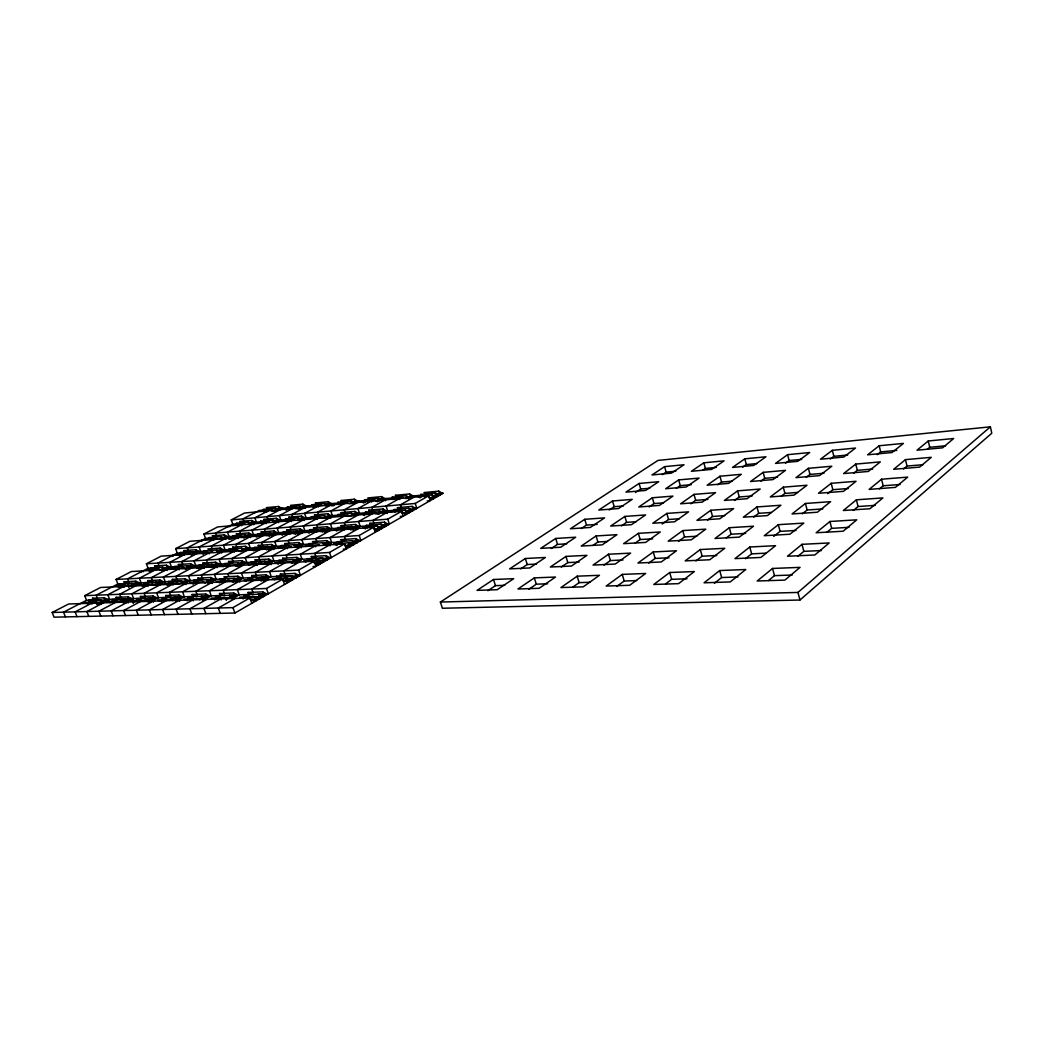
<?xml version="1.0" encoding="UTF-8"?>
<svg xmlns="http://www.w3.org/2000/svg" width="1044" height="1044" viewBox="0 0 1044 1044"><rect width="100%" height="100%" fill="white"/><g stroke="black" fill="none" stroke-linecap="round" stroke-linejoin="round"><path stroke-width="1.5" d="M799.965 600.013L991.8 433.208L990.378 426.826L657.981 460.417L440.385 602.049L442.408 608.247L799.965 600.013L797.968 592.431L990.378 426.826M768.567 580.516L774.465 575.649L792.265 575.009M797.799 556.348L803.841 551.362L821.419 550.527M826.678 532.479L831.663 528.355L849.02 527.337M853.326 510.451L858.064 506.523L875.198 505.361M879.439 488.866L883.146 485.799L900.045 484.481M903.478 468.991L907.014 466.068L923.118 464.684M927.242 449.351L929.734 447.289L945.616 445.788M772.547 568.458L757.187 581.025L784.892 580.099L800.069 567.362L772.547 568.458L774.465 575.649M802.014 544.329L787.476 556.23L814.829 554.99L829.184 542.945L802.014 544.329L803.841 551.362M829.915 521.491L816.147 532.753L843.147 531.226L856.746 519.821L829.915 521.491L831.663 528.355M856.393 499.815L843.33 510.503L869.978 508.728L882.872 497.91L856.393 499.815L858.064 506.523M881.554 479.222L869.13 489.388L895.426 487.378L907.68 477.108L881.554 479.222L883.146 485.799M905.474 459.634L893.664 469.304L919.607 467.099L931.248 457.324L905.474 459.634L907.014 466.068M928.26 440.986L916.997 450.199L942.601 447.811L953.681 438.506L928.26 440.986L929.734 447.289M714.448 583.231L721.652 577.541L737.925 576.954M745.481 558.71L751.641 553.842L766.126 553.15M773.708 536.407L780.103 531.37L795.998 530.443M802.275 513.844L807.129 510.007L822.842 508.937M827.761 493.708L832.838 489.701L848.367 488.488M853.692 473.219L857.32 470.348L872.667 469.03M877.208 454.649L880.666 451.908L896.835 450.382M719.721 570.546L704.074 582.8L730.252 581.926L745.768 569.515L719.721 570.546L721.652 577.541M749.801 547.004L734.963 558.618L760.867 557.444L775.561 545.686L749.801 547.004L751.641 553.842M778.328 524.675L764.26 535.702L789.864 534.241L803.789 523.096L778.328 524.675L780.103 531.37M805.433 503.469L792.057 513.935L817.361 512.239L830.593 501.668L805.433 503.469L807.129 510.007M831.22 483.294L818.483 493.251L843.487 491.346L856.067 481.284L831.22 483.294L832.838 489.701M855.767 464.084L843.643 473.571L868.347 471.457L880.314 461.879L855.767 464.084L857.32 470.348M879.178 445.762L867.616 454.806L892.007 452.535L903.425 443.4L879.178 445.762L880.666 451.908M665.537 583.961L671.644 579.329L687.056 578.781M695.865 560.954L702.142 556.204L716.797 555.499M726.35 537.843L731.113 534.228L745.625 533.38M753.729 517.08L758.675 513.322L771.438 512.447M781.043 496.37L784.931 493.421L797.551 492.442M806.242 477.252L809.961 474.433L824.003 473.232M830.306 459.008L833.843 456.319L847.728 455.014M669.7 572.517L653.792 584.47L678.587 583.648L694.377 571.551L669.7 572.517L671.644 579.329M700.289 549.535L685.19 560.876L709.75 559.767L724.719 548.296L700.289 549.535L702.142 556.204M729.338 527.716L714.996 538.482L739.309 537.112L753.52 526.215L729.338 527.716L731.113 534.228M756.978 506.94L743.328 517.198L767.392 515.592L780.912 505.231L756.978 506.94L758.675 513.322M783.3 487.17L770.289 496.931L794.092 495.117L806.973 485.251L783.3 487.17L784.931 493.421M808.395 468.312L795.985 477.63L819.527 475.62L831.794 466.224L808.395 468.312L809.961 474.433M832.342 450.316L820.506 459.216L843.787 457.037L855.493 448.059L832.342 450.316L833.843 456.319M616.782 586.441L624.195 581.025L636.683 580.581M648.755 563.081L655.123 558.436L669.047 557.77M678.483 541.366L684.525 536.942L696.805 536.238M707.506 520.16L712.543 516.48L724.693 515.645M734.454 500.467L739.256 496.97L752.15 495.965M760.972 481.101L764.743 478.335L777.519 477.238M785.506 463.171L789.107 460.534L801.753 459.347M622.25 574.396L606.146 586.062L629.663 585.279L645.662 573.469L622.25 574.396L624.195 581.025M653.257 551.95L637.949 563.029L661.27 561.972L676.473 550.762L653.257 551.95L655.123 558.436M682.75 530.587L668.186 541.144L691.298 539.826L705.757 529.164L682.75 530.587L684.525 536.942M710.834 510.255L696.961 520.303L719.864 518.764L733.632 508.624L710.834 510.255L712.543 516.48M737.612 490.863L724.379 500.441L747.06 498.719L760.189 489.036L737.612 490.863L739.256 496.97M763.177 472.358L750.545 481.506L773.004 479.587L785.519 470.361L763.177 472.358L764.743 478.335M787.594 454.675L775.522 463.419L797.76 461.331L809.713 452.522L787.594 454.675L789.107 460.534M572.895 587.054L579.133 582.643L590.251 582.252M603.967 565.104L610.401 560.563L623.02 559.962M635.274 542.997L640.168 539.539L652.696 538.808M662.183 523.997L668.565 519.494L679.422 518.751M690.789 503.795L695.656 500.35L707.976 499.397M717.724 484.768L721.561 482.067L732.236 481.14M742.649 467.164L746.329 464.567L756.913 463.575M577.188 576.184L560.915 587.576L583.244 586.832L599.439 575.296L577.188 576.184L579.133 582.643M608.535 554.233L593.057 565.078L615.216 564.06L630.615 553.111L608.535 554.233L610.401 560.563M638.38 533.34L623.633 543.663L645.636 542.41L660.304 531.983L638.38 533.34L640.168 539.539M666.842 513.413L652.787 523.253L674.607 521.791L688.583 511.847L666.842 513.413L668.565 519.494M694.012 494.386L680.584 503.795L702.234 502.138L715.558 492.651L694.012 494.386L695.656 500.35M719.969 476.221L707.14 485.199L728.595 483.372L741.331 474.302L719.969 476.221L721.561 482.067M744.803 458.838L732.523 467.425L753.781 465.441L765.957 456.776L744.803 458.838L746.329 464.567M528.721 589.351L536.277 584.183L547.669 583.766M561.32 567.036L567.806 562.599L579.133 562.05M592.927 545.399L597.886 542.006L607.53 541.444M621.428 525.889L626.583 522.365L636.161 521.7M649.081 506.953L654.014 503.586L663.514 502.843M676.355 488.292L680.257 485.63L691.245 484.677M702.886 470.126L705.366 468.43L716.275 467.399M534.332 577.88L517.941 589.012L539.161 588.294L555.499 577.045L534.332 577.88L536.277 584.183M565.952 556.413L550.332 567.022L571.433 566.057L586.989 555.343L565.952 556.413L567.806 562.599M596.098 535.95L581.195 546.064L602.166 544.877L616.991 534.659L596.098 535.95L597.886 542.006M624.873 516.428L610.649 526.072L631.463 524.688L645.61 514.94L624.873 516.428L626.583 522.365M652.356 497.766L638.771 506.992L659.443 505.413L672.949 496.096L652.356 497.766L654.014 503.586M678.665 479.914L665.654 488.736L686.169 486.987L699.089 478.087L678.665 479.914L680.257 485.63M703.839 462.818L691.389 471.275L711.734 469.369L724.105 460.848L703.839 462.818L705.366 468.43M487.874 590.695L495.456 585.645L504.761 585.306M520.682 568.876L527.207 564.53L536.472 564.086M551.284 548.518L557.522 544.368L566.722 543.833M581.273 528.564L586.48 525.106L597.155 524.375M609.2 509.994L614.185 506.679L623.268 505.975M635.457 492.52L640.703 489.036L649.733 488.253M662.353 474.642L666.124 472.123L675.833 471.209M493.525 579.485L477.03 590.369L497.231 589.69L513.674 578.689L493.525 579.485L495.456 585.645M525.354 558.501L509.629 568.876L529.739 567.949L545.412 557.47L525.354 558.501L527.207 564.53M555.734 538.456L540.714 548.361L560.719 547.226L575.675 537.216L555.734 538.456L557.522 544.368M584.757 519.299L570.415 528.773L590.304 527.442L604.593 517.876L584.757 519.299L586.48 525.106M612.528 500.989L598.799 510.046L618.557 508.532L632.22 499.384L612.528 500.989L614.185 506.679M639.111 483.45L625.969 492.115L645.597 490.445L658.673 481.702L639.111 483.45L640.703 489.036M664.584 466.642L651.991 474.955L671.475 473.128L684.003 464.75L664.584 466.642L666.124 472.123M251.8 603.302L249.881 597.951L68.604 603.993L52.2 612.476L54.053 617.174L234.913 613.024L443.256 493.133L437.384 493.681M52.2 612.476L232.956 607.621L249.881 597.951M93.673 600.039L86.521 600.287L84.721 595.667L266.455 588.477L282.702 579.198L284.555 584.457M125.045 583.661L117.841 584.001L116.106 579.446L298.61 570.102L314.218 561.189L315.993 566.357L313.043 566.514M156.77 567.766L148.078 568.275L146.395 563.786L329.499 552.446L344.494 543.885L346.216 548.974L343.267 549.157M186.015 552.485L177.271 553.085L175.64 548.661L359.188 535.494L373.608 527.246L375.266 532.257M212.806 537.843L205.498 538.404L203.919 534.045L387.742 519.168L401.627 511.247L403.232 516.167L400.283 516.402M237.184 523.827L232.799 524.205L231.259 519.912L415.238 503.456L428.601 495.822L430.167 500.663L427.218 500.937M232.107 598.851L239.22 594.819L237.34 589.625L253.548 580.516M295.1 563.199L302.029 559.284L300.294 554.26L315.275 545.842L315.614 546.834M326.315 545.542L331.653 542.528L329.969 537.582L344.389 529.478M408.87 498.849L414.116 495.874L422.141 495.117M235.187 598.434L218.287 608.013L220.245 613.35M267.982 579.864L251.748 589.051L253.157 592.992M299.471 562.024L283.877 570.859L285.247 574.722M358.862 528.381L344.442 536.551L345.708 540.296M413.894 497.192L400.518 504.774L401.705 508.402M285.012 562.846L269.443 571.59L271.244 576.706L263.323 581.182L261.9 577.058L247.754 577.737L248.72 580.438M372.421 513.726L358.536 521.53L360.167 526.398L355.926 528.799L351.828 526.463L337.617 527.572L338.504 530.156M204.154 599.778L211.253 595.824L209.387 590.734L225.543 581.795M236.375 581.834L243.2 578.037L241.399 573.025L256.941 564.426L257.294 565.43M268.399 564.008L273.933 560.928L272.197 555.995L287.152 547.722L287.491 548.7M298.192 547.421L303.517 544.459L301.833 539.604L316.254 531.631M327.79 530.939L332.018 528.577L330.4 523.814L344.285 516.127M354.06 516.31L359.501 513.283L357.935 508.585L371.325 501.172L371.638 502.112M382.078 500.715L386.019 498.523M206.712 599.386L189.864 608.783L191.796 614.016M330.191 530.574L315.771 538.6L317.037 542.28M358.222 514.94L344.337 522.679L345.146 525.093M177.297 600.665L184.357 596.79L182.517 591.791L198.621 583.022M209.413 583.048L216.212 579.316L214.425 574.409L229.928 565.965M239.976 566.292L246.88 562.507L245.144 557.666L260.087 549.535M269.757 549.953L276.412 546.312L274.742 541.549L289.136 533.706M300.659 533.014L304.887 530.691L303.269 526.006L317.154 518.437L317.48 519.364M326.916 518.607L332.37 515.619L330.804 511.012L344.194 503.704M353.629 503.965L358.888 501.081M243.304 565.209L227.788 573.73L228.675 576.21M302.564 532.675L288.17 540.583L289.005 542.984M357.648 502.451L344.246 509.811L345.42 513.296M166.087 600.744L149.344 609.866L151.25 614.942M183.091 584.418L190.243 580.555L188.468 575.74L203.919 567.44L204.272 568.393M213.929 567.753L220.819 564.034L219.096 559.284L234 551.284L234.339 552.224M244.975 550.971L250.286 548.1L248.629 543.428L262.997 535.702M297.331 520.486L302.121 520.082L306.179 517.889L304.613 513.348L318.002 506.157L318.316 507.058M332.684 503.547L328.743 505.688L324.919 503.495L312.156 504.709L312.978 507.084M246.919 550.41L232.003 558.488L233.295 562.077M275.955 534.711L261.561 542.488L262.814 546.025M140.314 601.605L123.636 610.557L125.541 615.529M158.466 585.345L165.213 581.743L163.451 577.019L178.863 568.849L179.203 569.789M190.204 568.419L195.698 565.496L203.476 565.039M219.788 552.641L225.086 549.823L223.442 545.229L237.771 537.634L238.097 538.547M249.242 536.929L253.47 534.685L251.865 530.156L265.711 522.822L266.024 523.723M307.367 505.935L303.426 508.036L299.615 505.896L287.283 507.071L288.079 509.394M160.124 584.77L144.111 593.318L145.481 596.946M191.274 568.145L175.849 576.379L177.167 579.968M115.506 602.427L98.919 611.223L100.798 616.104M292.698 508.519L279.322 515.606L280.875 520.069L276.804 522.235L272.862 520.095L260.543 521.165L261.378 523.527M282.885 508.245L267.003 516.715L268.034 519.651M154.695 570.22L139.348 578.245L141.097 582.891L119.695 594.284L121.052 597.847M184.579 554.586L169.767 562.338L171.464 566.905L151.302 577.645L152.607 581.156M268.243 510.803L254.88 517.798L256.433 522.17L239.572 531.161L240.629 534.15M80.01 603.615L63.553 612.176L65.42 616.913M112.034 586.963L96.165 595.211L97.523 598.708M256.315 511.912L242.978 518.855L243.996 521.752M79.814 603.784L86.521 600.287M112.191 586.937L117.841 584.001M141.266 571.825L148.078 568.275M172.012 555.826L177.271 553.085M199.9 541.314L205.498 538.404M227.383 527.024L232.799 524.205M253.966 513.204L259.199 510.477L268.008 509.642M84.721 595.667L100.55 587.485L282.702 579.198M116.106 579.446L131.374 571.538L314.218 561.189M146.395 563.786L161.141 556.152L344.494 543.885M175.64 548.661L189.904 541.288L373.608 527.246M203.919 534.045L217.7 526.92L401.627 511.247M231.259 519.912L244.596 513.009L428.601 495.822M267.29 509.929L266.494 507.645L278.422 506.497L282.232 508.585L276.268 509.146M300.541 506.862L306.714 506.288L302.89 504.161L290.558 505.335L293.103 506.745M316.254 505.322L315.445 502.96L328.207 501.733L332.031 503.9L325.65 504.5M342.001 502.895L341.192 500.494L354.399 499.228L358.236 501.433L350.888 502.125M377.758 499.606L385.366 498.888L381.53 496.631L367.84 497.936L370.398 499.423M396.276 497.792L395.454 495.3L409.639 493.942L413.476 496.239L407.173 496.84M435.257 494.19L442.617 493.499L438.78 491.15L424.073 492.559L426.631 494.112M278.97 510.307L275.146 508.219L263.218 509.355L265.763 510.725M338.726 504.683L337.904 502.268L351.123 501.016L354.973 503.234L349.101 503.782M365.374 502.203L364.565 499.75L378.241 498.445L382.104 500.702M393.001 499.632L392.179 497.127L406.351 495.783L410.214 498.092L405.477 498.523M421.619 496.97L420.797 494.412L435.505 493.016L439.354 495.378L432.007 496.057M278.409 508.663L288.953 507.671M301.194 506.523L312.078 505.492M326.302 504.148L339.183 502.934M355.952 501.355L366.353 500.376M379.938 499.097L393.758 497.792M259.93 511.064L271.858 509.942L274.415 511.338M308.867 506.471L321.63 505.27M334.615 504.056L347.822 502.817M388.877 498.967L403.062 497.636M430.206 497.805L436.092 497.257L432.216 494.908L417.509 496.278L420.093 497.831M301.024 507.958L304.104 507.671L302.89 504.161M326.224 505.609L329.421 505.309L328.207 501.733M352.689 503.143L355.626 502.869L354.399 499.228M379.716 500.624L382.757 500.337L381.53 496.631M434.121 495.548L440.007 495L438.78 491.15M271.518 510.999L275.994 510.581L275.146 508.219M295.739 508.741L300.359 508.311M376.01 501.277L379.05 500.989L378.241 498.445M264.08 512.082L267.055 511.808M334.237 505.583L331.3 505.844L330.987 504.944L317.585 512.186L318.629 515.24M433.795 497.153L436.744 496.879L435.505 493.016M240.733 523.801L239.911 521.478L251.826 520.434L255.754 522.522L248.315 523.161M264.758 521.739L263.936 519.377L276.255 518.294L280.197 520.421L272.497 521.087M289.619 519.599L288.783 517.198L301.546 516.075L305.5 518.242L297.527 518.933M315.353 517.38L314.518 514.94L327.725 513.779L331.692 515.997L325.819 516.506M342.014 515.083L341.166 512.604L354.856 511.403L358.823 513.661L352.741 514.183M369.641 512.708L368.793 510.177L382.991 508.937L386.959 511.234L379.076 511.912M398.299 510.242L397.451 507.658L412.184 506.366L416.151 508.728L410.266 509.237M237.353 525.563L236.531 523.24L248.433 522.209L252.387 524.297L249.412 524.558M286.226 521.413L285.39 519.012L298.14 517.902L302.121 520.082M322.439 518.346L328.312 517.85L324.332 515.632L311.125 516.78L313.774 518.242M355.443 515.54L351.463 513.283L337.773 514.47L340.422 515.958M366.248 514.614L365.4 512.069L379.585 510.842L383.579 513.152L387.637 510.855L386.058 506.066L399.447 498.549L399.761 499.502M394.906 512.173L394.058 509.589L408.778 508.311L412.772 510.673L406.886 511.168M250.469 522.692L260.974 521.778M274.716 520.591L290.284 519.259M299.798 518.437L315.914 517.041M329.434 515.88L341.336 514.849M351.893 513.935L365.7 512.748M381.334 511.403L398.886 509.89M413.881 508.598L416.83 508.337L415.238 503.456M233.125 525.015L245.027 523.997M257.137 522.966L269.456 521.909M281.984 520.839L294.734 519.742M307.706 518.633L320.913 517.498M334.354 516.349L348.043 515.175M390.639 511.521L405.372 510.268L409.378 512.63L402.018 513.243M407.565 510.79L413.45 510.281L412.184 506.366M346.321 516.323L352.402 515.801L351.463 513.283M375.696 513.818L380.421 513.426L379.585 510.842M402.697 512.852L410.057 512.239L408.778 508.311M213.276 538.143L212.428 535.794L224.303 534.854L228.375 536.942L220.95 537.516M237.249 536.29L236.388 533.902L248.694 532.923L252.765 535.05L245.079 535.65M262.057 534.371L261.196 531.931L273.933 530.926L278.03 533.106L266.873 533.967M287.752 532.375L286.891 529.895L300.085 528.851L304.195 531.07L293.925 531.866M314.401 530.326L313.526 527.794L327.216 526.711L331.326 528.969L320.678 529.804M342.027 528.186L341.153 525.602L355.351 524.479L359.462 526.789L346.843 527.768M370.698 525.967L369.824 523.331L384.57 522.17L388.681 524.532L381.308 525.106M218.953 539.239L224.891 538.782L220.806 536.694L208.93 537.621L211.645 538.991M233.739 538.143L232.877 535.742L245.17 534.789L249.268 536.916L241.582 537.503M258.547 536.251L257.685 533.81L270.409 532.818L274.52 534.998L278.722 532.727L277.117 528.12L290.989 520.669L291.302 521.582M284.242 534.293L283.368 531.814L296.561 530.783L300.685 533.001M310.877 532.257L310.003 529.726L323.679 528.669L327.816 530.926M367.175 527.964L366.287 525.341L381.034 524.192L385.184 526.554L377.811 527.116M226.104 536.812L238.136 535.872M247.311 535.154L258.155 534.319M272.353 533.21L285.208 532.218M297.553 531.265L310.864 530.221M325.937 529.06L338.217 528.107M353.851 526.894L366.601 525.902M386.437 524.362L389.386 524.127L387.742 519.168M376.884 525.445L373.935 525.68L369.824 523.331M205.42 539.448L217.282 538.534M229.354 537.608L241.647 536.655L244.387 538.078M374.287 529.138L381.66 528.577L377.497 526.215L362.751 527.351L365.517 528.903M222.62 538.639L225.582 538.417L224.303 534.854M246.893 536.786L249.973 536.551L248.694 532.923M272.04 534.854L275.224 534.619L273.933 530.926M298.453 532.832L301.39 532.61L300.085 528.851M325.48 530.77L328.521 530.535L327.216 526.711M353.511 528.629L356.656 528.381L355.351 524.479M382.926 526.372L385.888 526.15L384.57 522.17M266.559 535.598L271.336 535.233M290.415 533.784L287.491 534.006L283.368 531.814M293.351 533.562L297.749 533.223M317.167 531.735L314.127 531.97L310.003 529.726M320.208 531.513L324.775 531.161M344.911 529.621L341.753 529.869L337.617 527.572M348.07 529.386L352.807 529.021M228.884 539.239L231.964 539.004M379.416 528.394L382.365 528.173L381.034 524.192M375.879 530.43L378.828 530.208L377.497 526.215M184.005 550.593L195.841 549.77L200.043 551.858L188.207 552.668L184.005 550.593L184.879 552.981M216.695 550.723L224.369 550.201L220.14 548.074L207.887 548.922L212.102 551.036M233.517 549.666L232.629 547.2L245.327 546.312L249.568 548.491L241.621 549.027M258.26 545.412L271.44 544.485L275.694 546.704L262.514 547.604L258.26 545.412L259.16 547.93M285.756 546.116L284.855 543.546L298.532 542.593L302.786 544.864L293.677 545.477M324.619 543.376L330.922 542.945L326.655 540.622L312.456 541.614L315.301 543.141M342.027 542.28L341.127 539.617L355.887 538.587L360.154 540.949L352.781 541.458M181.264 554.873L180.377 552.485L192.213 551.676L196.442 553.764M205.133 553.281L204.246 550.841L216.499 550.005L220.741 552.132M229.876 551.623L228.975 549.144L241.686 548.27L245.94 550.449M255.506 549.914L254.619 547.382L267.786 546.482L272.053 548.7M282.102 548.126L281.201 545.555L294.865 544.616L299.145 546.886M327.281 545.007L322.988 542.684L308.802 543.663L311.66 545.19M338.373 544.368L337.46 541.692L352.219 540.675L356.513 543.05L349.14 543.546M193.362 551.989L206.79 551.062M217.426 550.345L232.89 549.288M247.115 548.309L255.141 547.761M270.553 546.704L282.376 545.895M295.922 544.968L312.808 543.82M323.77 543.063L341.297 541.875M354.986 540.936L360.885 540.531L359.188 535.494M212.845 551.937L200.605 552.772L203.436 554.181M225.321 551.101L238.019 550.24L240.864 551.689M277.521 547.578L291.198 546.651M305.122 545.712L319.307 544.759M345.473 545.634L352.846 545.151L348.539 542.789L333.78 543.78L337.016 545.542M194.197 553.581L197.159 553.385L195.841 549.77M243.487 550.266L246.658 550.058L245.327 546.312M269.848 548.491L272.784 548.296L271.44 544.485M349.87 543.115L357.244 542.619L355.887 538.587M347.678 545.125L353.59 544.733L352.219 540.675M346.96 547.043L349.91 546.847L348.539 542.789M155.478 568.341L154.577 565.913L166.361 565.209L170.72 567.31L161.872 567.819M179.268 566.957L178.354 564.491L190.569 563.76L194.941 565.9L187.307 566.344M203.006 563.016L215.677 562.259L220.062 564.439L207.391 565.169L203.006 563.016L203.919 565.535M229.497 564.047L228.571 561.489L241.712 560.693L246.123 562.925L238.815 563.342M255.114 559.897L268.752 559.075L273.176 561.346L259.525 562.142L255.114 559.897L256.041 562.507M283.603 560.902L282.663 558.253L296.848 557.392L301.285 559.714L293.403 560.171M311.308 556.53L326.054 555.643L330.504 558.018L315.745 558.866L311.308 556.53L312.247 559.245M151.732 570.298L150.832 567.871L162.603 567.179L166.975 569.267L159.601 569.685M175.509 568.954L174.596 566.474L186.798 565.77L191.196 567.897L182.034 568.419M200.148 567.558L199.234 565.039L211.893 564.295L216.304 566.474M225.713 566.096L224.786 563.538L237.928 562.768L242.352 564.987L235.044 565.404M252.243 564.595L251.317 561.985L264.954 561.189L269.391 563.447M279.805 563.029L278.865 560.367L293.038 559.545L297.488 561.855L289.619 562.298M307.497 558.697L322.244 557.822L326.707 560.197L311.96 561.033L307.497 558.697L308.437 561.411M168.515 567.088L177.467 566.566M188.05 565.939L191.104 565.77M212.898 564.491L230.502 563.46M241.033 562.846L255.806 561.985M266.337 561.372L283.211 560.38M294.147 559.741L313.291 558.631M328.299 557.757L331.261 557.574L329.499 552.446M170.811 568.471L183.013 567.779L186.315 569.371M314.048 562.873L322.896 562.39L318.42 560.015L303.673 560.863L305.905 562.037M161.833 569.215L167.719 568.876L166.361 565.209M188.886 567.675L191.939 567.492L190.569 563.76M213.889 566.239L217.048 566.057L215.677 562.259M235.8 564.987L243.108 564.569L241.712 560.693M267.12 563.199L270.148 563.029L268.752 559.075M290.376 561.881L298.258 561.424L296.848 557.392M324.514 559.923L327.464 559.754L326.054 555.643M213.133 566.644L203.632 567.192L199.234 565.039M266.364 563.629L255.741 564.23L251.317 561.985M316.293 562.364L323.666 561.946L322.244 557.822M316.893 564.308L319.842 564.151L318.42 560.015M316.123 564.752L319.072 564.582L314.57 562.22M124.105 581.782L135.824 581.208L140.327 583.296L128.595 583.857L124.105 581.782L125.032 584.248M147.765 580.621L159.915 580.033L164.443 582.16L152.28 582.735L147.765 580.621L148.705 583.126M172.299 579.42L184.918 578.807L189.46 580.973L176.841 581.573L172.299 579.42L173.239 581.978M198.712 580.777L197.76 578.167L210.862 577.528L215.429 579.746L206.686 580.164M225.178 579.524L224.212 576.875L237.823 576.21L242.417 578.467L233.334 578.898M251.708 575.531L265.855 574.839L270.461 577.149L256.302 577.815L251.708 575.531L252.674 578.232M280.301 574.122L295.034 573.404L299.641 575.766L284.908 576.458L280.301 574.122L281.267 576.888M120.217 583.805L131.935 583.257L136.451 585.345L124.732 585.88L120.217 583.805L121.156 586.271M144.803 585.188L143.863 582.683L156 582.108L160.554 584.235M169.324 584.079L168.384 581.521L180.99 580.921L185.558 583.087M194.784 582.904L193.832 580.307L206.921 579.681L211.514 581.899L202.784 582.304M221.237 581.704L220.271 579.042L233.869 578.402L238.476 580.66L230.92 581.012M276.334 576.379L291.067 575.675L295.7 578.037L280.966 578.715L276.334 576.379L277.312 579.133M133.762 583.244L148.574 582.539M157.618 582.108L174.518 581.299M187.085 580.712L198.282 580.177M210.392 579.603L223.638 578.963M234.117 578.467L252.452 577.593M261.809 577.149L280.875 576.249M297.488 575.453L300.437 575.309L298.61 570.102M130.291 586.35L128.02 585.306L116.315 585.841L119.708 587.394M282.898 580.712L291.733 580.32L287.074 577.958L272.353 578.637L274.676 579.798M132.836 585.136L137.234 584.94L135.824 581.208M156.77 584.027L161.337 583.818L159.915 580.033M183.183 582.813L186.341 582.669L184.918 578.807M209.387 581.599L212.297 581.469L210.862 577.528M231.703 580.568L239.272 580.229L237.823 576.21M257.868 579.368L267.316 578.924L265.855 574.839M293.547 577.723L296.496 577.58L295.034 573.404M157.513 584.379L148.392 584.797L143.863 582.683M182.4 583.231L172.939 583.674L168.384 581.521M253.94 579.955L266.52 579.381L261.9 577.058M285.169 580.19L292.529 579.864L291.067 575.675M92.525 598.238L104.165 597.794L108.837 599.882L97.17 600.3L92.525 598.238L93.49 600.731M116.028 597.364L128.112 596.907L132.81 599.034L120.712 599.465L116.028 597.364L117.006 599.895M140.431 596.45L152.972 595.98L157.696 598.147L145.129 598.603L140.431 596.45L141.41 599.034M165.774 595.498L178.811 595.015L183.548 597.233L170.498 597.69L165.774 595.498L166.753 598.147M193.101 597.22L192.109 594.519L205.668 594.01L210.431 596.281L199.874 596.659M220.506 596.254L219.501 593.501L233.621 592.979L238.397 595.289L228.988 595.615M249.033 595.237L248.028 592.431L262.723 591.883L267.525 594.245L258.703 594.558M105.261 599.621L117.058 599.204M124.536 598.93L141.318 598.329M149.083 598.055L166.505 597.429M174.204 597.155L193.231 596.463M202.197 596.15L220.48 595.498M229.797 595.158L248.824 594.48M258.051 594.153L268.347 593.775L266.455 588.477M88.492 600.326L100.133 599.922L104.818 601.996L93.164 602.401L88.492 600.326L89.458 602.832M111.982 599.491L124.053 599.06L128.764 601.187L116.68 601.605L111.982 599.491L112.961 602.036M136.359 598.617L148.9 598.173L153.638 600.339L141.084 600.77L136.359 598.617L137.338 601.213M162.668 600.365L161.69 597.716L174.713 597.246L179.477 599.465L170.785 599.765M189.003 599.478L188.011 596.776L201.557 596.294L206.347 598.551L197.303 598.864M215.39 595.798L229.497 595.289L234.3 597.599L220.18 598.082L215.39 595.798L216.395 598.551M243.891 594.78L258.599 594.258L263.414 596.62L248.707 597.116L243.891 594.78L244.909 597.586M101.242 601.722L105.614 601.579L104.165 597.794M120.504 601.07L129.573 600.757L128.112 596.907M145.038 600.222L154.447 599.909L152.972 595.98M170.146 599.36L180.299 599.021L178.811 595.015M201.14 598.303L207.169 598.095L205.668 594.01M231.99 597.246L235.122 597.142L233.621 592.979M259.825 596.294L264.236 596.137L262.723 591.883M100.772 604.124L96.074 602.036L84.447 602.44L87.957 603.993M133.254 603.406L132.275 600.809L144.803 600.378L148.379 602.01M227.775 598.773L225.347 597.625L211.253 598.108L214.868 599.817M250.469 599.282L259.29 598.995L254.436 596.633L239.742 597.129L243.369 598.878M97.222 603.85L101.581 603.706L100.133 599.922M255.702 598.656L260.113 598.512L258.599 594.258M253.026 600.992L255.963 600.9L254.436 596.633M440.385 602.049L797.968 592.431M110.272 602.688L107.91 601.631L119.982 601.227L123.531 602.819M132.275 600.809L134.65 601.879M162.355 602.127L157.579 599.935L170.603 599.491L172.991 600.6M143.354 586.337L139.935 584.757L152.072 584.196L154.355 585.253M161.69 597.716L166.44 599.909M187.476 600.718L183.888 599.047L197.433 598.577L199.835 599.713M188.011 596.776L192.775 599.008M192.109 594.519L196.859 596.763M167.875 585.227L164.443 583.622L177.036 583.035L179.333 584.118M149.984 571.212L147.06 569.828L158.832 569.163L161.755 570.559M150.832 567.871L153.729 569.254M193.336 584.092L189.877 582.448L202.967 581.834L205.263 582.943M154.577 565.913L158.923 567.988M193.832 580.307L198.412 582.5M219.501 593.501L224.277 595.785M174.596 566.474L178.981 568.588M197.76 578.167L202.327 580.373M219.775 582.904L216.304 581.221L229.902 580.594L233.373 582.291M250.26 599.021L255.141 601.383M178.354 564.491L182.726 566.605M248.028 592.431L252.818 594.767M198.751 568.68L195.437 567.062L208.095 566.344L210.301 567.427M220.271 579.042L223.716 580.725M224.212 576.875L228.793 579.12M179.568 555.76L176.749 554.377L188.572 553.581L191.391 554.977M180.377 552.485L184.592 554.56M246.097 581.103L243.774 579.955L257.92 579.303L261.405 581.038M247.754 577.737L252.361 580.02M223.194 566.696L220.976 565.6L234.117 564.843L237.445 566.514M224.786 563.538L228.101 565.182M228.571 561.489L231.872 563.134M204.246 550.841L208.487 552.955M249.725 565.209L247.493 564.086L261.13 563.303L263.362 564.439M283.068 580.242L287.752 582.604M228.975 549.144L231.807 550.579M212.428 535.794L215.142 537.177M232.629 547.2L236.857 549.353M278.383 564.217L275.042 562.507L289.214 561.698L292.568 563.434M253.796 550.841L250.938 549.366L264.106 548.478L266.964 549.966M232.877 535.742L236.975 537.856M254.619 547.382L258.873 549.588M278.865 560.367L282.193 562.09M236.388 533.902L240.472 536.003M282.663 558.253L285.991 559.962M256.902 537.138L254.149 535.702L266.873 534.724L269.626 536.172M281.201 545.555L285.469 547.8M257.685 533.81L261.783 535.963M236.531 523.24L239.154 524.623M284.855 543.546L289.11 545.79M261.196 531.931L265.28 534.084M239.911 521.478L243.839 523.553M282.585 535.194L279.831 533.719L293.025 532.714L295.778 534.189M260.543 521.165L263.179 522.574M286.891 529.895L290.989 532.101M263.936 519.377L267.877 521.478M266.494 507.645L269.026 509.015M285.39 519.012L288.04 520.447M309.22 533.171L306.453 531.683L320.143 530.626L322.909 532.14M288.783 517.198L292.738 519.351M313.526 527.794L317.637 530.039M344.833 544.903L349.166 547.265M337.46 541.692L340.331 543.258M341.127 539.617L343.972 541.17M286.552 510.203L283.981 508.806L296.313 507.645L298.884 509.067M336.847 531.083L334.08 529.556L348.278 528.46L351.045 530M287.283 507.071L291.106 509.172M314.518 514.94L318.485 517.132M341.153 525.602L345.264 527.899M312.156 504.709L316.006 506.862M315.445 502.96L319.268 505.1M341.166 512.604L343.815 514.092M373.935 528.251L378.111 530.613M366.287 525.341L370.424 527.677M364.656 515.501L361.981 513.974L376.179 512.761L378.855 514.301M337.904 502.268L340.474 503.73M365.4 512.069L369.38 514.353M341.192 500.494L345.016 502.686M368.793 510.177L372.773 512.46M363.847 503.051L361.263 501.551L374.953 500.272L377.523 501.772M364.565 499.75L368.415 501.981M401.94 512.226L405.972 514.588M394.058 509.589L396.707 511.142M397.451 507.658L401.418 509.994M392.179 497.127L394.749 498.654M395.454 495.3L399.291 497.583M420.797 494.412L424.647 496.748M428.914 496.787L432.803 499.149M76.995 616.652L75.116 611.862L91.624 603.223L91.989 604.176M88.779 616.378L86.913 611.549L109.633 599.465L107.819 594.754L123.727 586.428L124.092 587.367M96.074 602.036L97.04 604.567M113.052 615.816L111.16 610.897L127.799 602.023L128.164 603.001M124.053 599.06L125.528 602.923L133.606 598.603L131.792 593.801L147.765 585.332L148.131 586.284M128.934 582.304L127.629 578.846L142.937 570.885L143.276 571.799M128.02 585.306L128.96 587.798M138.265 615.242L136.359 610.218L153.076 601.174L153.455 602.179M131.935 583.257L132.875 585.736M164.495 614.642L162.577 609.513L179.359 600.3L179.738 601.318M148.9 598.173L150.375 602.101L158.505 597.716L156.665 592.822L172.717 584.196L173.082 585.175M156 582.108L156.952 584.64M166.675 569.541L167.014 570.481M174.713 597.246L176.201 601.266M162.603 567.179L163.973 570.859M178.015 614.329L176.084 609.148L192.905 599.843L193.284 600.874M170.851 596.02L169.467 592.313L185.545 583.609L185.91 584.601M159.106 566.083L157.97 563.068L172.756 555.382L173.095 556.282M180.99 580.921L181.943 583.492M205.877 613.689L203.932 608.404L220.806 598.917L221.184 599.961M186.798 565.77L187.724 568.262M197.212 595.054L195.815 591.269L211.958 582.408L212.323 583.413M182.622 563.904L181.773 561.594L200.761 551.48L199.13 546.978L213.42 539.487L213.746 540.387M202.653 578.728L201.322 575.074L216.8 566.709L217.152 567.675M192.213 551.676L193.531 555.291M195.698 565.496L193.988 560.837L208.839 552.968L209.178 553.894M188.377 550.801L187.281 547.826L201.557 540.4L201.883 541.288M201.557 596.294L203.058 600.378M207.717 563.59L206.425 560.067L221.302 552.132L221.641 553.059M206.921 579.681L208.369 583.622M216.499 550.005L217.4 552.459M229.497 595.289L230.502 598.082M212.271 549.144L211.175 546.103L229.067 536.577L227.475 532.14L241.294 524.91L241.608 525.784M232.956 607.621L234.913 613.024M224.63 594.036L223.22 590.186L239.415 581.169L239.781 582.187M225.347 597.625L226.365 600.417M211.893 564.295L212.819 566.84M220.806 536.694L221.654 539.069M233.869 578.402L235.331 582.422M216.656 536.029L215.599 533.092L229.406 525.915L229.719 526.789M220.14 548.074L221.472 551.741M237.158 547.8L235.918 544.329L250.273 536.681L250.599 537.595M237.928 562.768L239.311 566.657M225.491 538.573L225.817 539.474M256.628 576.118L255.284 572.321L270.84 563.643L271.192 564.647M241.686 548.27L242.573 550.775M248.433 522.209L249.268 524.558M259.839 560.497L258.547 556.843L273.489 548.635L273.828 549.601M245.17 534.789L246.032 537.203M267.786 546.482L269.13 550.305M253.405 523.879L253.718 524.767M251.826 520.434L253.066 523.944M264.954 561.189L265.894 563.825M287.074 577.958L288.549 582.147M270.409 532.818L271.714 536.512M265.45 532.192L264.38 529.151L278.239 521.752L278.552 522.666M293.038 559.545L294.447 563.577M276.255 518.294L277.495 521.869M286.983 557.626L286.108 555.134L301.077 546.795L301.416 547.774M272.862 520.095L273.698 522.483M292.894 517.485L291.863 514.483L305.253 507.345L305.553 508.245M296.561 530.783L297.866 534.541M298.532 542.593L299.876 546.482M290.885 529.399L290.075 527.076L303.961 519.56L304.274 520.486M294.865 544.616L295.778 547.213M278.422 506.497L279.622 509.955M299.615 505.896L300.424 508.245M316.058 557.17L314.753 553.359L329.734 544.877L330.087 545.881M301.546 516.075L302.799 519.703M298.14 517.902L298.975 520.33M317.52 527.285L316.71 524.91L330.596 517.289L330.922 518.229M322.988 542.684L323.901 545.333M324.332 515.632L325.167 518.111M323.679 528.669L324.997 532.492M326.655 540.622L328.012 544.59M324.919 503.495L325.741 505.896M327.725 513.779L328.99 517.485M354.856 511.403L356.121 515.162M351.123 501.016L351.932 503.456M351.828 526.463L353.133 530.378M372.656 509.707L371.86 507.332L385.262 499.867L385.575 500.82M374.235 524.049L373.008 520.369L386.893 512.5L387.207 513.478M382.991 508.937L384.257 512.774M405.372 510.268L406.651 514.196M409.639 493.942L410.866 497.714M406.351 495.783L407.173 498.314M432.216 494.908L433.456 498.771"/></g></svg>
